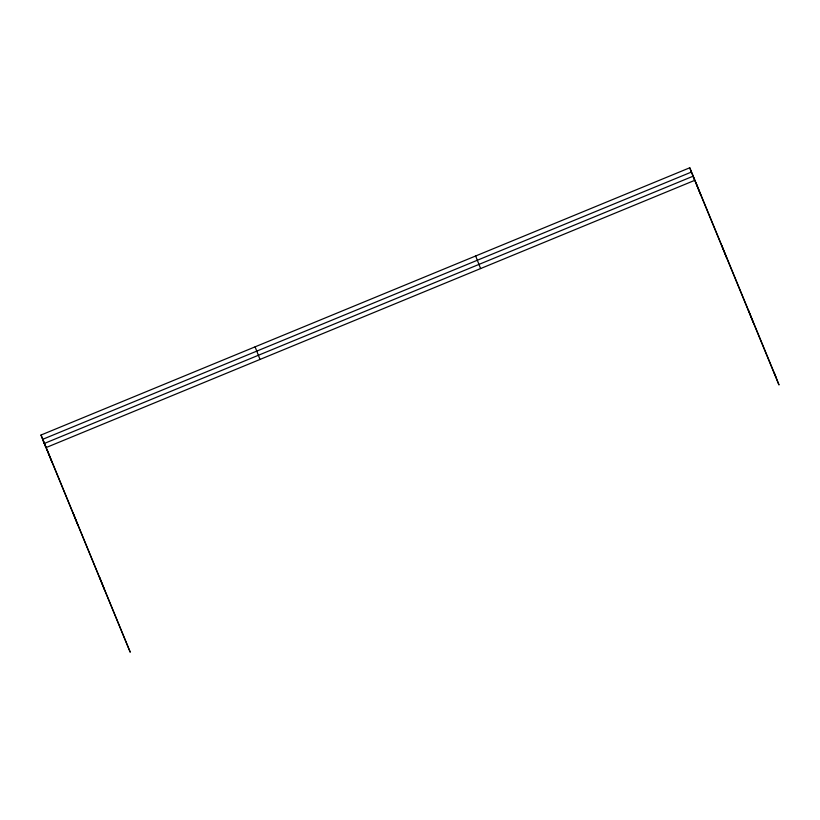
<?xml version="1.0" encoding="UTF-8"?>
<svg xmlns="http://www.w3.org/2000/svg" width="820" height="820" viewBox="0 0 820 820"><rect width="100%" height="100%" fill="white"/><g stroke="black" fill="none" stroke-linecap="round" stroke-linejoin="round"><path stroke-width="1.23" d="M689.753 167.782L694.673 180.369L45.93 447.638L41 435.041L689.753 167.782L775.751 376.646M691.424 172.056L42.671 439.325L130.247 652.218L41 435.041M44.3 443.476L693.054 176.218M692.51 174.834L779 384.959L774.07 372.362M748.27 309.765L753.201 322.362M721.692 245.282L726.622 257.87M695.893 182.686L700.823 195.273M475.661 255.973L480.592 268.57M255.092 346.85L260.012 359.437M99.527 577.034L104.447 589.621M72.939 512.541L77.869 525.138M47.14 449.944L52.07 462.541"/></g></svg>
